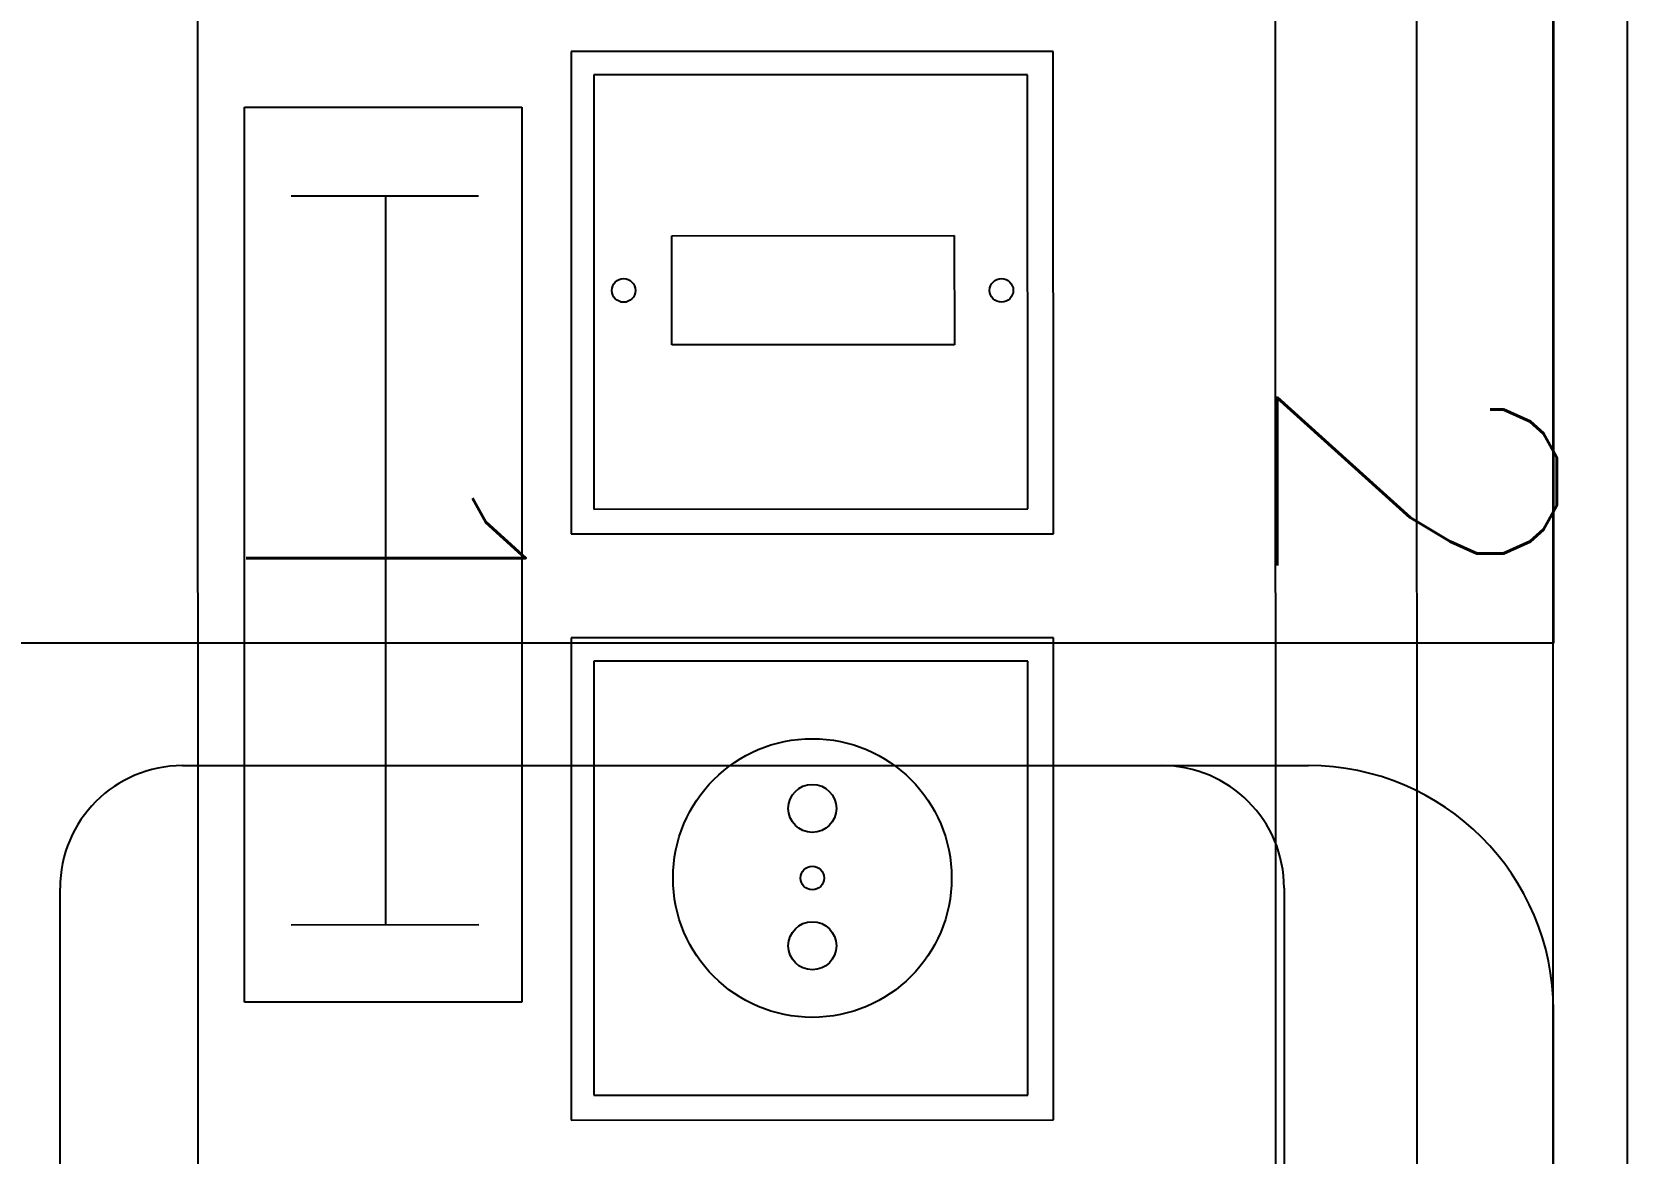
# Model space of a CAD drawing. Header units: inches. Extents: x 567429 to 582707, y 126347 to 133675.
# Drawn here: x 578235.3 to 578300.5, y 129363.4 to 129409.2 of the extents above; entities that cross this region are included whole.
import ezdxf

# ---------------------------------------------------------------- set-up
doc = ezdxf.new("R2010")
doc.units = ezdxf.units.IN
doc.header["$MEASUREMENT"] = 0
for name, color, linetype in [('BORD', 3, 'Continuous'), ('mobl', 11, 'Continuous'), ('wall kanaf', 4, 'Continuous')]:
    doc.layers.add(name, color=color, linetype=linetype)
doc.styles.add('ROMANS', font='romans.shx')

# ---------------------------------------------------------------- blocks, each defined once
blk = doc.blocks.new('BOARD2')
at = {"layer": 'BORD', "color": 4}
for p, q in [((-163.075, 0), (163.075, 0)), ((163.075, -61.626), (-163.075, -61.626))]:
    blk.add_line(p, q, dxfattribs=at)
at = {"layer": 'BORD'}
for p, q in [((-117.225, -3.204), (-40.076, -3.204)), ((-40.076, -15.159), (-117.225, -15.159)), ((-102.033, -24.743), (-102.033, -45.534)), ((-81.242, -24.743), (-102.033, -24.743)), ((-81.242, -45.534), (-81.242, -24.743)), ((-76.763, -24.743), (-76.763, -45.534)), ((-55.972, -24.743), (-76.763, -24.743)), ((-55.972, -45.534), (-55.972, -24.743)), ((-101.026, -25.849), (-101.026, -44.561)), ((-82.314, -25.849), (-101.026, -25.849)), ((-82.314, -44.561), (-82.314, -25.849)), ((-75.756, -25.849), (-75.756, -44.561)), ((-57.044, -25.849), (-75.756, -25.849)), ((-57.044, -44.561), (-57.044, -25.849)), ((-101.026, -44.561), (-82.314, -44.561)), ((-75.756, -44.561), (-57.044, -44.561)), ((-102.033, -45.534), (-81.242, -45.534)), ((-76.763, -45.534), (-55.972, -45.534)), ((-99.632, -59.619), (-99.632, -47.664)), ((-99.632, -47.664), (-61.057, -47.664)), ((-61.057, -47.664), (-61.057, -59.619)), ((-95.807, -49.526), (-95.807, -57.606)), ((-64.383, -49.526), (-64.383, -57.606)), ((-61.057, -59.619), (-99.632, -59.619))]:
    blk.add_line(p, q, dxfattribs=at)
at = {"layer": 'BORD', "color": 3}
for p, q in [((-113.401, -9.08), (-45.157, -9.08)), ((-95.807, -53.54), (-64.383, -53.54))]:
    blk.add_line(p, q, dxfattribs=at)
at = {"layer": 'BORD', "color": 30}
for p, q in [((-94.095, -41.193), (-94.095, -29.011)), ((-94.095, -29.011), (-89.387, -29.011)), ((-89.387, -29.011), (-89.387, -41.193)), ((-89.387, -41.193), (-94.095, -41.193))]:
    blk.add_line(p, q, dxfattribs=at)
for centre, radius in [((-91.736, -26.98), 0.509), ((-66.405, -35.138), 6.007), ((-66.405, -35.138), 0.509), ((-91.736, -43.271), 0.509)]:
    blk.add_circle(centre, radius, dxfattribs=at)
at = {"layer": 'BORD', "color": 2}
for centre in [(-69.406, -35.138), (-63.484, -35.138)]:
    blk.add_circle(centre, 1.036, dxfattribs=at)
at = {"layer": 'BORD', "color": 2, "style": 'ROMANS'}
for s, p in [('2', (-88.66, -15.096)), ('1', (-85.883, -59.556))]:
    blk.add_text(s, height=12.058, dxfattribs=at).set_placement(p)

msp = doc.modelspace()

# ---------------------------------------------------------------- linework, layer by layer
at = {"layer": 'mobl', "color": 15}
for p, q in [((578297.486, 129474.203), (578297.486, 129384.203)), ((578297.486, 129384.203), (578097.486, 129384.203)), ((578241.486, 129379.203), (578281.486, 129379.203)), ((578281.486, 129379.203), (578287.486, 129379.203)), ((578236.486, 129334.203), (578236.486, 129374.203)), ((578286.486, 129374.203), (578286.486, 129334.203)), ((578297.486, 129339.203), (578297.486, 129369.203))]:
    msp.add_line(p, q, dxfattribs=at)
for centre, radius, start, end in [((578241.486, 129374.203), 5, 90, 180), ((578281.486, 129374.203), 5, 0, 90), ((578287.486, 129369.203), 10, 0, 90)]:
    msp.add_arc(centre, radius, start, end, dxfattribs=at)
at = {"layer": 'wall kanaf', "color": 15, "lineweight": 20, "ltscale": 0.1}
msp.add_line((578300.486, 129535.289), (578300.486, 129020.789), dxfattribs=at)

# ---------------------------------------------------------------- block references
at = {"layer": 'BORD', "ltscale": 5, "xscale": 0.947301618010808, "yscale": 0.947301618010808, "zscale": 0.947301618010808, "rotation": 270.0091431634974}
msp.add_blockref('BOARD2', (578300.511, 129311.713), dxfattribs=at)

doc.saveas('drawing.dxf')
